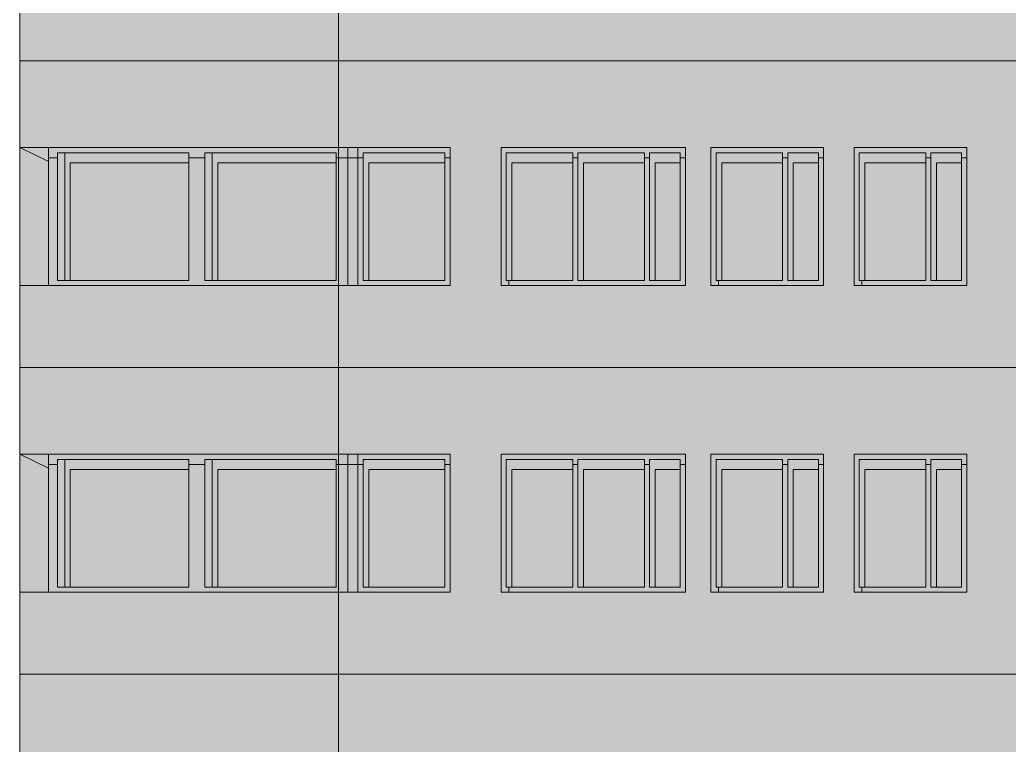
# Model space of a CAD drawing. Header units: millimetres. Extents: x 145836 to 266027, y 108786 to 206069.
# Drawn here: x 154510 to 159345, y 178051 to 181599 of the extents above; entities that cross this region are included whole.
import ezdxf

# ---------------------------------------------------------------- set-up
doc = ezdxf.new("R2010")
doc.units = ezdxf.units.MM
doc.layers.get('0').update_dxf_attribs({"color": 250})
doc.layers.add('hatch1', color=7, linetype='Continuous')

msp = doc.modelspace()

# ---------------------------------------------------------------- hatches: boundary and pattern name
at = {"lineweight": 13, "true_color": 0x787878}
for points in [[(154649.6, 180974), (154509.6, 180974), (154509.6, 180299), (154649.6, 180299)], [(154649.6, 179474), (154509.6, 179474), (154509.6, 178799), (154649.6, 178799)]]:
    msp.add_hatch(color=8, dxfattribs=at).paths.add_polyline_path(points)
at = {"lineweight": 13, "true_color": 0x5c5c5c}
for points in [[(154649.6, 180974), (154509.6, 180974), (154649.6, 180905.3)], [(154649.6, 179474), (154509.6, 179474), (154649.6, 179405.3)]]:
    msp.add_hatch(color=251, dxfattribs=at).paths.add_polyline_path(points)
at = {"lineweight": 13}
for color, points in [(253, [(154693.5, 180949), (155335.1, 180949), (155335.1, 180924), (155414.4, 180924), (155414.4, 180949), (156056, 180949), (156056, 180924), (156113, 180924), (156113, 180974), (154649.6, 180974), (154649.6, 180924), (154693.5, 180924)]), (255, [(154649.6, 180299), (156113, 180299), (156113, 180924), (156056, 180924), (156056, 180324), (155414.4, 180324), (155414.4, 180924), (155335.1, 180924), (155335.1, 180324), (154693.5, 180324), (154693.5, 180924), (154649.6, 180924)]), (253, [(154693.5, 179449), (155335.1, 179449), (155335.1, 179424), (155414.4, 179424), (155414.4, 179449), (156056, 179449), (156056, 179424), (156113, 179424), (156113, 179474), (154649.6, 179474), (154649.6, 179424), (154693.5, 179424)]), (255, [(154649.6, 178799), (156113, 178799), (156113, 179424), (156056, 179424), (156056, 178824), (155414.4, 178824), (155414.4, 179424), (155335.1, 179424), (155335.1, 178824), (154693.5, 178824), (154693.5, 179424), (154649.6, 179424)])]:
    msp.add_hatch(color=color, dxfattribs=at).paths.add_polyline_path(points)
at = {"lineweight": 13, "true_color": 0x787878}
h = msp.add_hatch(color=8, dxfattribs=at)
h.paths.add_polyline_path([(154728.9, 180949), (154693.5, 180949), (154693.5, 180324), (154728.9, 180324)])
h.paths.add_polyline_path([(155449.7, 180949), (155414.4, 180949), (155414.4, 180324), (155449.7, 180324)])
at = {"lineweight": 13, "true_color": 0x5c6d75}
for points in [[(155335.1, 180899), (155335.1, 180949), (154728.9, 180949), (154728.9, 180324), (154756.3, 180324), (154756.3, 180899)], [(155335.1, 179399), (155335.1, 179449), (154728.9, 179449), (154728.9, 178824), (154756.3, 178824), (154756.3, 179399)]]:
    msp.add_hatch(color=147, dxfattribs=at).paths.add_polyline_path(points)
h = msp.add_hatch(color=147, dxfattribs=at)
h.paths.add_polyline_path([(156587.1, 180899), (156587.1, 180949), (156187.1, 180949), (156187.1, 180324), (156214.5, 180324), (156214.5, 180899)])
h.paths.add_polyline_path([(156056, 180899), (156056, 180949), (155449.7, 180949), (155449.7, 180324), (155477.1, 180324), (155477.1, 180899)])
at = {"lineweight": 13}
h = msp.add_hatch(color=253, dxfattribs=at)
h.paths.add_polyline_path([(156113, 180974), (156113, 180924), (156162.1, 180924), (156162.1, 180974)])
h.paths.add_polyline_path([(156187.1, 180949), (156587.1, 180949), (156587.1, 180924), (156612.1, 180924), (156612.1, 180974), (156162.1, 180974), (156162.1, 180924), (156187.1, 180924)])
h = msp.add_hatch(color=253, dxfattribs=at)
h.dxf.hatch_style = 1
h.paths.add_polyline_path([(157762.1, 180974), (156862.1, 180974), (156862.1, 180299), (156899.5, 180299), (156899.5, 180324), (156887.1, 180324), (156887.1, 180949), (157212.1, 180949), (157212.1, 180924), (157237.1, 180924), (157237.1, 180949), (157562.1, 180949), (157562.1, 180924), (157587.1, 180924), (157587.1, 180949), (157737.1, 180949), (157737.1, 180924), (157762.1, 180924)])
at = {"lineweight": 13, "true_color": 0x5c6d75}
h = msp.add_hatch(color=147, dxfattribs=at)
h.dxf.hatch_style = 1
h.paths.add_polyline_path([(157212.1, 180899), (157212.1, 180949), (156887.1, 180949), (156887.1, 180324), (156914.5, 180324), (156914.5, 180899)])
h.paths.add_polyline_path([(157562.1, 180899), (157562.1, 180949), (157237.1, 180949), (157237.1, 180324), (157264.5, 180324), (157264.5, 180899)])
h.paths.add_polyline_path([(157737.1, 180899), (157737.1, 180949), (157587.1, 180949), (157587.1, 180324), (157614.5, 180324), (157614.5, 180899)])
at = {"lineweight": 13}
h = msp.add_hatch(color=253, dxfattribs=at)
h.paths.add_polyline_path([(157887.1, 180299), (157924.5, 180299), (157924.5, 180324), (157912.1, 180324), (157912.1, 180949), (158237.1, 180949), (158237.1, 180924), (158262.1, 180924), (158262.1, 180949), (158412.1, 180949), (158412.1, 180924), (158437.1, 180924), (158437.1, 180974), (157887.1, 180974)])
h.paths.add_polyline_path([(158587.1, 180299), (158624.5, 180299), (158624.5, 180324), (158612.1, 180324), (158612.1, 180949), (158937.1, 180949), (158937.1, 180924), (158962.1, 180924), (158962.1, 180949), (159112.1, 180949), (159112.1, 180924), (159137.1, 180924), (159137.1, 180974), (158587.1, 180974)])
at = {"lineweight": 13, "true_color": 0x5c6d75}
h = msp.add_hatch(color=147, dxfattribs=at)
h.paths.add_polyline_path([(157912.1, 180949), (157912.1, 180324), (157939.5, 180324), (157939.5, 180899), (158237.1, 180899), (158237.1, 180949)])
h.paths.add_polyline_path([(158262.1, 180949), (158262.1, 180324), (158289.5, 180324), (158289.5, 180899), (158412.1, 180899), (158412.1, 180949)])
h = msp.add_hatch(color=147, dxfattribs=at)
h.paths.add_polyline_path([(158937.1, 180899), (158937.1, 180949), (158612.1, 180949), (158612.1, 180324), (158639.5, 180324), (158639.5, 180899)])
h.paths.add_polyline_path([(159112.1, 180899), (159112.1, 180949), (158962.1, 180949), (158962.1, 180324), (158989.5, 180324), (158989.5, 180899)])
at = {"lineweight": 13, "true_color": 0x70858f}
h = msp.add_hatch(color=8, dxfattribs=at)
h.paths.add_polyline_path([(154756.3, 180899), (154756.3, 180324), (155335.1, 180324), (155335.1, 180899)])
h.paths.add_polyline_path([(155477.1, 180324), (156056, 180324), (156056, 180899), (155477.1, 180899)])
at = {"lineweight": 13}
h = msp.add_hatch(color=255, dxfattribs=at)
h.paths.add_polyline_path([(156187.1, 180924), (156162.1, 180924), (156162.1, 180299), (156612.1, 180299), (156612.1, 180924), (156587.1, 180924), (156587.1, 180324), (156187.1, 180324)])
h.paths.add_polyline_path([(156162.1, 180924), (156113, 180924), (156113, 180299), (156162.1, 180299)])
at = {"lineweight": 13, "true_color": 0x70858f}
for points in [[(156587.1, 180899), (156214.5, 180899), (156214.5, 180324), (156587.1, 180324)], [(156587.1, 179399), (156214.5, 179399), (156214.5, 178824), (156587.1, 178824)]]:
    msp.add_hatch(color=8, dxfattribs=at).paths.add_polyline_path(points)
at = {"lineweight": 13}
h = msp.add_hatch(color=255, dxfattribs=at)
h.dxf.hatch_style = 1
h.paths.add_polyline_path([(157762.1, 180924), (157737.1, 180924), (157737.1, 180324), (157587.1, 180324), (157587.1, 180924), (157562.1, 180924), (157562.1, 180324), (157237.1, 180324), (157237.1, 180924), (157212.1, 180924), (157212.1, 180324), (156899.5, 180324), (156899.5, 180299), (157762.1, 180299)])
at = {"lineweight": 13, "true_color": 0x70858f}
h = msp.add_hatch(color=8, dxfattribs=at)
h.dxf.hatch_style = 1
h.paths.add_polyline_path([(157212.1, 180899), (156914.5, 180899), (156914.5, 180324), (157212.1, 180324)])
h.paths.add_polyline_path([(157264.5, 180324), (157562.1, 180324), (157562.1, 180899), (157264.5, 180899)])
h.paths.add_polyline_path([(157737.1, 180899), (157614.5, 180899), (157614.5, 180324), (157737.1, 180324)])
at = {"lineweight": 13}
h = msp.add_hatch(color=255, dxfattribs=at)
h.paths.add_polyline_path([(158412.1, 180324), (158262.1, 180324), (158262.1, 180924), (158237.1, 180924), (158237.1, 180324), (157924.5, 180324), (157924.5, 180299), (158437.1, 180299), (158437.1, 180924), (158412.1, 180924)])
h.paths.add_polyline_path([(159137.1, 180924), (159112.1, 180924), (159112.1, 180324), (158962.1, 180324), (158962.1, 180924), (158937.1, 180924), (158937.1, 180324), (158624.5, 180324), (158624.5, 180299), (159137.1, 180299)])
at = {"lineweight": 13, "true_color": 0x70858f}
h = msp.add_hatch(color=8, dxfattribs=at)
h.paths.add_polyline_path([(158937.1, 180899), (158639.5, 180899), (158639.5, 180324), (158937.1, 180324)])
h.paths.add_polyline_path([(158989.5, 180324), (159112.1, 180324), (159112.1, 180899), (158989.5, 180899)])
h.paths.add_polyline_path([(158412.1, 180899), (158289.5, 180899), (158289.5, 180324), (158412.1, 180324)])
h.paths.add_polyline_path([(158237.1, 180899), (157939.5, 180899), (157939.5, 180324), (158237.1, 180324)])
at = {"lineweight": 13, "true_color": 0x787878}
h = msp.add_hatch(color=8, dxfattribs=at)
h.paths.add_polyline_path([(154728.9, 179449), (154693.5, 179449), (154693.5, 178824), (154728.9, 178824)])
h.paths.add_polyline_path([(155449.7, 179449), (155414.4, 179449), (155414.4, 178824), (155449.7, 178824)])
at = {"lineweight": 13, "true_color": 0x5c6d75}
h = msp.add_hatch(color=147, dxfattribs=at)
h.paths.add_polyline_path([(156587.1, 179399), (156587.1, 179449), (156187.1, 179449), (156187.1, 178824), (156214.5, 178824), (156214.5, 179399)])
h.paths.add_polyline_path([(156056, 179399), (156056, 179449), (155449.7, 179449), (155449.7, 178824), (155477.1, 178824), (155477.1, 179399)])
at = {"lineweight": 13}
h = msp.add_hatch(color=253, dxfattribs=at)
h.paths.add_polyline_path([(156113, 179474), (156113, 179424), (156162.1, 179424), (156162.1, 179474)])
h.paths.add_polyline_path([(156187.1, 179449), (156587.1, 179449), (156587.1, 179424), (156612.1, 179424), (156612.1, 179474), (156162.1, 179474), (156162.1, 179424), (156187.1, 179424)])
h = msp.add_hatch(color=253, dxfattribs=at)
h.dxf.hatch_style = 1
h.paths.add_polyline_path([(157762.1, 179474), (156862.1, 179474), (156862.1, 178799), (156899.5, 178799), (156899.5, 178824), (156887.1, 178824), (156887.1, 179449), (157212.1, 179449), (157212.1, 179424), (157237.1, 179424), (157237.1, 179449), (157562.1, 179449), (157562.1, 179424), (157587.1, 179424), (157587.1, 179449), (157737.1, 179449), (157737.1, 179424), (157762.1, 179424)])
at = {"lineweight": 13, "true_color": 0x5c6d75}
h = msp.add_hatch(color=147, dxfattribs=at)
h.dxf.hatch_style = 1
h.paths.add_polyline_path([(157212.1, 179399), (157212.1, 179449), (156887.1, 179449), (156887.1, 178824), (156914.5, 178824), (156914.5, 179399)])
h.paths.add_polyline_path([(157562.1, 179399), (157562.1, 179449), (157237.1, 179449), (157237.1, 178824), (157264.5, 178824), (157264.5, 179399)])
h.paths.add_polyline_path([(157737.1, 179399), (157737.1, 179449), (157587.1, 179449), (157587.1, 178824), (157614.5, 178824), (157614.5, 179399)])
at = {"lineweight": 13}
h = msp.add_hatch(color=253, dxfattribs=at)
h.paths.add_polyline_path([(157887.1, 178799), (157924.5, 178799), (157924.5, 178824), (157912.1, 178824), (157912.1, 179449), (158237.1, 179449), (158237.1, 179424), (158262.1, 179424), (158262.1, 179449), (158412.1, 179449), (158412.1, 179424), (158437.1, 179424), (158437.1, 179474), (157887.1, 179474)])
h.paths.add_polyline_path([(158587.1, 178799), (158624.5, 178799), (158624.5, 178824), (158612.1, 178824), (158612.1, 179449), (158937.1, 179449), (158937.1, 179424), (158962.1, 179424), (158962.1, 179449), (159112.1, 179449), (159112.1, 179424), (159137.1, 179424), (159137.1, 179474), (158587.1, 179474)])
at = {"lineweight": 13, "true_color": 0x5c6d75}
h = msp.add_hatch(color=147, dxfattribs=at)
h.paths.add_polyline_path([(157912.1, 179449), (157912.1, 178824), (157939.5, 178824), (157939.5, 179399), (158237.1, 179399), (158237.1, 179449)])
h.paths.add_polyline_path([(158262.1, 179449), (158262.1, 178824), (158289.5, 178824), (158289.5, 179399), (158412.1, 179399), (158412.1, 179449)])
h = msp.add_hatch(color=147, dxfattribs=at)
h.paths.add_polyline_path([(158937.1, 179399), (158937.1, 179449), (158612.1, 179449), (158612.1, 178824), (158639.5, 178824), (158639.5, 179399)])
h.paths.add_polyline_path([(159112.1, 179399), (159112.1, 179449), (158962.1, 179449), (158962.1, 178824), (158989.5, 178824), (158989.5, 179399)])
at = {"lineweight": 13, "true_color": 0x70858f}
h = msp.add_hatch(color=8, dxfattribs=at)
h.paths.add_polyline_path([(154756.3, 179399), (154756.3, 178824), (155335.1, 178824), (155335.1, 179399)])
h.paths.add_polyline_path([(155477.1, 178824), (156056, 178824), (156056, 179399), (155477.1, 179399)])
at = {"lineweight": 13}
h = msp.add_hatch(color=255, dxfattribs=at)
h.paths.add_polyline_path([(156187.1, 179424), (156162.1, 179424), (156162.1, 178799), (156612.1, 178799), (156612.1, 179424), (156587.1, 179424), (156587.1, 178824), (156187.1, 178824)])
h.paths.add_polyline_path([(156162.1, 179424), (156113, 179424), (156113, 178799), (156162.1, 178799)])
h = msp.add_hatch(color=255, dxfattribs=at)
h.dxf.hatch_style = 1
h.paths.add_polyline_path([(157762.1, 179424), (157737.1, 179424), (157737.1, 178824), (157587.1, 178824), (157587.1, 179424), (157562.1, 179424), (157562.1, 178824), (157237.1, 178824), (157237.1, 179424), (157212.1, 179424), (157212.1, 178824), (156899.5, 178824), (156899.5, 178799), (157762.1, 178799)])
at = {"lineweight": 13, "true_color": 0x70858f}
h = msp.add_hatch(color=8, dxfattribs=at)
h.dxf.hatch_style = 1
h.paths.add_polyline_path([(157212.1, 179399), (156914.5, 179399), (156914.5, 178824), (157212.1, 178824)])
h.paths.add_polyline_path([(157264.5, 178824), (157562.1, 178824), (157562.1, 179399), (157264.5, 179399)])
h.paths.add_polyline_path([(157737.1, 179399), (157614.5, 179399), (157614.5, 178824), (157737.1, 178824)])
at = {"lineweight": 13}
h = msp.add_hatch(color=255, dxfattribs=at)
h.paths.add_polyline_path([(158412.1, 178824), (158262.1, 178824), (158262.1, 179424), (158237.1, 179424), (158237.1, 178824), (157924.5, 178824), (157924.5, 178799), (158437.1, 178799), (158437.1, 179424), (158412.1, 179424)])
h.paths.add_polyline_path([(159137.1, 179424), (159112.1, 179424), (159112.1, 178824), (158962.1, 178824), (158962.1, 179424), (158937.1, 179424), (158937.1, 178824), (158624.5, 178824), (158624.5, 178799), (159137.1, 178799)])
at = {"lineweight": 13, "true_color": 0x70858f}
h = msp.add_hatch(color=8, dxfattribs=at)
h.paths.add_polyline_path([(158937.1, 179399), (158639.5, 179399), (158639.5, 178824), (158937.1, 178824)])
h.paths.add_polyline_path([(158989.5, 178824), (159112.1, 178824), (159112.1, 179399), (158989.5, 179399)])
h.paths.add_polyline_path([(158412.1, 179399), (158289.5, 179399), (158289.5, 178824), (158412.1, 178824)])
h.paths.add_polyline_path([(158237.1, 179399), (157939.5, 179399), (157939.5, 178824), (158237.1, 178824)])
at = {"layer": 'hatch1', "lineweight": 13, "true_color": 0xf1e5a2}
h = msp.add_hatch(color=41, dxfattribs=at)
h.dxf.hatch_style = 1
h.paths.add_polyline_path([(156067.2, 182899), (156067.2, 182474), (156612.1, 182474), (156612.1, 181799), (156067.2, 181799), (156067.2, 181399), (159552.1, 181399), (159552.1, 182899)])
h.paths.add_polyline_path([(158587.1, 182474), (159137.1, 182474), (159137.1, 181799), (158587.1, 181799)], flags=16)
h.paths.add_polyline_path([(158612.1, 182449), (158937.1, 182449), (159112.1, 182449), (159112.1, 181824), (158962.1, 181824), (158612.1, 181824)], flags=0)
h.paths.add_polyline_path([(158437.1, 182474), (158437.1, 181799), (157887.1, 181799), (157887.1, 182474)], flags=16)
h.paths.add_polyline_path([(158412.1, 182449), (158412.1, 181824), (158262.1, 181824), (157912.1, 181824), (157912.1, 182449), (158237.1, 182449)], flags=0)
h.paths.add_polyline_path([(157762.1, 182474), (157762.1, 181799), (156862.1, 181799), (156862.1, 182474)], flags=16)
h.paths.add_polyline_path([(157737.1, 182449), (157737.1, 181824), (157587.1, 181824), (157237.1, 181824), (156887.1, 181824), (156887.1, 182449), (157212.1, 182449), (157562.1, 182449)], flags=0)
at = {"layer": 'hatch1', "lineweight": 13, "true_color": 0xf6eec1}
h = msp.add_hatch(color=254, dxfattribs=at)
h.dxf.hatch_style = 1
h.paths.add_polyline_path([(156067.2, 181399), (156067.2, 181799), (154509.6, 181799), (154509.6, 181399)])
h.paths.add_polyline_path([(154509.6, 181399), (154509.6, 180974), (156067.2, 180974), (156067.2, 181399)])
at = {"layer": 'hatch1', "lineweight": 13, "true_color": 0xf1e5a2}
h = msp.add_hatch(color=41, dxfattribs=at)
h.dxf.hatch_style = 1
h.paths.add_polyline_path([(156067.2, 181399), (156067.2, 180974), (156612.1, 180974), (156612.1, 180299), (156067.2, 180299), (156067.2, 179899), (159552.1, 179899), (159552.1, 181399)])
h.paths.add_polyline_path([(158587.1, 180974), (159137.1, 180974), (159137.1, 180299), (158587.1, 180299)], flags=16)
h.paths.add_polyline_path([(158612.1, 180949), (158937.1, 180949), (159112.1, 180949), (159112.1, 180324), (158962.1, 180324), (158612.1, 180324)], flags=0)
h.paths.add_polyline_path([(158437.1, 180974), (158437.1, 180299), (157887.1, 180299), (157887.1, 180974)], flags=16)
h.paths.add_polyline_path([(158412.1, 180949), (158412.1, 180324), (158262.1, 180324), (157912.1, 180324), (157912.1, 180949), (158237.1, 180949)], flags=0)
h.paths.add_polyline_path([(157762.1, 180974), (157762.1, 180299), (156862.1, 180299), (156862.1, 180974)], flags=16)
h.paths.add_polyline_path([(157737.1, 180949), (157737.1, 180324), (157587.1, 180324), (157237.1, 180324), (156887.1, 180324), (156887.1, 180949), (157212.1, 180949), (157562.1, 180949)], flags=0)
at = {"layer": 'hatch1', "lineweight": 13, "true_color": 0xf6eec1}
h = msp.add_hatch(color=254, dxfattribs=at)
h.dxf.hatch_style = 1
h.paths.add_polyline_path([(154509.6, 180299), (154509.6, 179899), (156067.2, 179899), (156067.2, 180299)])
h.paths.add_polyline_path([(154509.6, 179899), (154509.6, 179474), (156067.2, 179474), (156067.2, 179899)])
h.paths.add_polyline_path([(154509.6, 178799), (154509.6, 178399), (156067.2, 178399), (156067.2, 178799)])
h.paths.add_polyline_path([(154509.6, 178399), (154509.6, 177974), (156067.2, 177974), (156067.2, 178399)])
at = {"layer": 'hatch1', "lineweight": 13, "true_color": 0xf1e5a2}
h = msp.add_hatch(color=41, dxfattribs=at)
h.dxf.hatch_style = 1
h.paths.add_polyline_path([(156067.2, 179899), (156067.2, 179474), (156612.1, 179474), (156612.1, 178799), (156067.2, 178799), (156067.2, 178399), (159552.1, 178399), (159552.1, 179899)])
h.paths.add_polyline_path([(157887.1, 179474), (158437.1, 179474), (158437.1, 178799), (157887.1, 178799)], flags=16)
h.paths.add_polyline_path([(157762.1, 179474), (157762.1, 178799), (156862.1, 178799), (156862.1, 179474)], flags=16)
h.paths.add_polyline_path([(157912.1, 179449), (158237.1, 179449), (158412.1, 179449), (158412.1, 178824), (158262.1, 178824), (157912.1, 178824)], flags=0)
h.paths.add_polyline_path([(157737.1, 179449), (157737.1, 178824), (157587.1, 178824), (157237.1, 178824), (156887.1, 178824), (156887.1, 179449), (157212.1, 179449), (157562.1, 179449)], flags=0)
h.paths.add_polyline_path([(158587.1, 179474), (159137.1, 179474), (159137.1, 178799), (158587.1, 178799)], flags=16)
h.paths.add_polyline_path([(158612.1, 179449), (158937.1, 179449), (159112.1, 179449), (159112.1, 178824), (158962.1, 178824), (158612.1, 178824)], flags=0)
h = msp.add_hatch(color=41, dxfattribs=at)
h.dxf.hatch_style = 1
h.paths.add_polyline_path([(156067.2, 178399), (156067.2, 177974), (156612.1, 177974), (156612.1, 177299), (156067.2, 177299), (156067.2, 176899), (159552.1, 176899), (159552.1, 178399)])
h.paths.add_polyline_path([(158437.1, 177974), (158437.1, 177299), (157887.1, 177299), (157887.1, 177974)], flags=16)
h.paths.add_polyline_path([(158412.1, 177949), (158412.1, 177324), (158262.1, 177324), (157912.1, 177324), (157912.1, 177949), (158237.1, 177949)], flags=0)
h.paths.add_polyline_path([(158587.1, 177974), (159137.1, 177974), (159137.1, 177299), (158587.1, 177299)], flags=16)
h.paths.add_polyline_path([(158612.1, 177949), (158937.1, 177949), (159112.1, 177949), (159112.1, 177324), (158962.1, 177324), (158612.1, 177324)], flags=0)
h.paths.add_polyline_path([(157762.1, 177974), (157762.1, 177299), (156862.1, 177299), (156862.1, 177974)], flags=16)
h.paths.add_polyline_path([(157737.1, 177949), (157737.1, 177324), (157587.1, 177324), (157237.1, 177324), (156887.1, 177324), (156887.1, 177949), (157212.1, 177949), (157562.1, 177949)], flags=0)

# ---------------------------------------------------------------- linework, layer by layer
at = {"lineweight": 20}
for p, q in [((154509.6, 168449), (154509.6, 201249)), ((156067.2, 167324), (156067.2, 201249)), ((168239.6, 181399), (154509.6, 181399)), ((156612.1, 180974), (154509.6, 180974)), ((156612.1, 180974), (154509.6, 180974)), ((154649.6, 180299), (154649.6, 180974)), ((155335.1, 180949), (154693.5, 180949)), ((154693.5, 180324), (154693.5, 180949)), ((154728.9, 180324), (154728.9, 180949)), ((155335.1, 180324), (155335.1, 180949)), ((156056, 180949), (155414.4, 180949)), ((155414.4, 180324), (155414.4, 180949)), ((155449.7, 180324), (155449.7, 180949)), ((156056, 180324), (156056, 180949)), ((156113, 180299), (156113, 180974)), ((156162.1, 180299), (156162.1, 180974)), ((156587.1, 180949), (156187.1, 180949)), ((156187.1, 180949), (156187.1, 180324)), ((156587.1, 180324), (156587.1, 180949)), ((156612.1, 180299), (156612.1, 180974)), ((156862.1, 180299), (156862.1, 180974)), ((157762.1, 180974), (156862.1, 180974)), ((157212.1, 180949), (156887.1, 180949)), ((156887.1, 180949), (156887.1, 180324)), ((157212.1, 180324), (157212.1, 180949)), ((157562.1, 180949), (157237.1, 180949)), ((157562.1, 180949), (157237.1, 180949)), ((157237.1, 180949), (157237.1, 180324)), ((157562.1, 180324), (157562.1, 180949)), ((157737.1, 180949), (157587.1, 180949)), ((157737.1, 180949), (157587.1, 180949)), ((157587.1, 180949), (157587.1, 180324)), ((157737.1, 180324), (157737.1, 180949)), ((157762.1, 180299), (157762.1, 180974)), ((157887.1, 180974), (158437.1, 180974)), ((157887.1, 180299), (157887.1, 180974)), ((158237.1, 180949), (157912.1, 180949)), ((158237.1, 180949), (157912.1, 180949)), ((157912.1, 180949), (157912.1, 180324)), ((158237.1, 180324), (158237.1, 180949)), ((158412.1, 180949), (158262.1, 180949)), ((158262.1, 180949), (158262.1, 180324)), ((158412.1, 180324), (158412.1, 180949)), ((158437.1, 180299), (158437.1, 180974)), ((158587.1, 180974), (159137.1, 180974)), ((158587.1, 180299), (158587.1, 180974)), ((158937.1, 180949), (158612.1, 180949)), ((158937.1, 180949), (158612.1, 180949)), ((158612.1, 180949), (158612.1, 180324)), ((158937.1, 180324), (158937.1, 180949)), ((159112.1, 180949), (158962.1, 180949)), ((158962.1, 180949), (158962.1, 180324)), ((159112.1, 180324), (159112.1, 180949)), ((159137.1, 180299), (159137.1, 180974)), ((156612.1, 180299), (154509.6, 180299)), ((156612.1, 180299), (154509.6, 180299)), ((155335.1, 180324), (154693.5, 180324)), ((156056, 180324), (155414.4, 180324)), ((156587.1, 180324), (156187.1, 180324)), ((157762.1, 180299), (156862.1, 180299)), ((157212.1, 180324), (156887.1, 180324)), ((157562.1, 180324), (157237.1, 180324)), ((157737.1, 180324), (157587.1, 180324)), ((157887.1, 180299), (158437.1, 180299)), ((158237.1, 180324), (157912.1, 180324)), ((158412.1, 180324), (158262.1, 180324)), ((158587.1, 180299), (159137.1, 180299)), ((158937.1, 180324), (158612.1, 180324)), ((159112.1, 180324), (158962.1, 180324)), ((168239.6, 179899), (154509.6, 179899)), ((156612.1, 179474), (154509.6, 179474)), ((156612.1, 179474), (154509.6, 179474)), ((154649.6, 178799), (154649.6, 179474)), ((155335.1, 179449), (154693.5, 179449)), ((154693.5, 178824), (154693.5, 179449)), ((154728.9, 178824), (154728.9, 179449)), ((155335.1, 178824), (155335.1, 179449)), ((156056, 179449), (155414.4, 179449)), ((155414.4, 178824), (155414.4, 179449)), ((155449.7, 178824), (155449.7, 179449)), ((156056, 178824), (156056, 179449)), ((156113, 178799), (156113, 179474)), ((156162.1, 178799), (156162.1, 179474)), ((156587.1, 179449), (156187.1, 179449)), ((156187.1, 179449), (156187.1, 178824)), ((156587.1, 178824), (156587.1, 179449)), ((156612.1, 178799), (156612.1, 179474)), ((156862.1, 178799), (156862.1, 179474)), ((157762.1, 179474), (156862.1, 179474)), ((157212.1, 179449), (156887.1, 179449)), ((156887.1, 179449), (156887.1, 178824)), ((157212.1, 178824), (157212.1, 179449)), ((157562.1, 179449), (157237.1, 179449)), ((157562.1, 179449), (157237.1, 179449)), ((157237.1, 179449), (157237.1, 178824)), ((157562.1, 178824), (157562.1, 179449)), ((157737.1, 179449), (157587.1, 179449)), ((157737.1, 179449), (157587.1, 179449)), ((157587.1, 179449), (157587.1, 178824)), ((157737.1, 178824), (157737.1, 179449)), ((157762.1, 178799), (157762.1, 179474)), ((157887.1, 179474), (158437.1, 179474)), ((157887.1, 178799), (157887.1, 179474)), ((158237.1, 179449), (157912.1, 179449)), ((158237.1, 179449), (157912.1, 179449)), ((157912.1, 179449), (157912.1, 178824)), ((158237.1, 178824), (158237.1, 179449)), ((158412.1, 179449), (158262.1, 179449)), ((158262.1, 179449), (158262.1, 178824)), ((158412.1, 178824), (158412.1, 179449)), ((158437.1, 178799), (158437.1, 179474)), ((158587.1, 179474), (159137.1, 179474)), ((158587.1, 178799), (158587.1, 179474)), ((158937.1, 179449), (158612.1, 179449)), ((158937.1, 179449), (158612.1, 179449)), ((158612.1, 179449), (158612.1, 178824)), ((158937.1, 178824), (158937.1, 179449)), ((159112.1, 179449), (158962.1, 179449)), ((158962.1, 179449), (158962.1, 178824)), ((159112.1, 178824), (159112.1, 179449)), ((159137.1, 178799), (159137.1, 179474)), ((156612.1, 178799), (154509.6, 178799)), ((156612.1, 178799), (154509.6, 178799)), ((155335.1, 178824), (154693.5, 178824)), ((156056, 178824), (155414.4, 178824)), ((156587.1, 178824), (156187.1, 178824)), ((157762.1, 178799), (156862.1, 178799)), ((157212.1, 178824), (156887.1, 178824)), ((157562.1, 178824), (157237.1, 178824)), ((157737.1, 178824), (157587.1, 178824)), ((157887.1, 178799), (158437.1, 178799)), ((158237.1, 178824), (157912.1, 178824)), ((158412.1, 178824), (158262.1, 178824)), ((158587.1, 178799), (159137.1, 178799)), ((158937.1, 178824), (158612.1, 178824)), ((159112.1, 178824), (158962.1, 178824)), ((168239.6, 178399), (154509.6, 178399))]:
    msp.add_line(p, q, dxfattribs=at)
at = {"color": 251, "lineweight": 13, "true_color": 0x5c5c5c}
for p, q in [((154509.6, 180974), (154649.6, 180905.3)), ((154509.6, 179474), (154649.6, 179405.3))]:
    msp.add_line(p, q, dxfattribs=at)
at = {"color": 253, "lineweight": 20}
for p, q in [((154693.5, 180924), (154649.6, 180924)), ((155414.4, 180924), (155335.1, 180924)), ((156187.1, 180924), (156056, 180924)), ((156612.1, 180924), (156587.1, 180924)), ((157237.1, 180924), (157212.1, 180924)), ((157587.1, 180924), (157562.1, 180924)), ((157762.1, 180924), (157737.1, 180924)), ((158262.1, 180924), (158237.1, 180924)), ((158437.1, 180924), (158412.1, 180924)), ((158962.1, 180924), (158937.1, 180924)), ((159137.1, 180924), (159112.1, 180924)), ((156899.5, 180324), (156899.5, 180299)), ((157924.5, 180324), (157924.5, 180299)), ((158624.5, 180324), (158624.5, 180299)), ((154693.5, 179424), (154649.6, 179424)), ((155414.4, 179424), (155335.1, 179424)), ((156187.1, 179424), (156056, 179424)), ((156612.1, 179424), (156587.1, 179424)), ((157237.1, 179424), (157212.1, 179424)), ((157587.1, 179424), (157562.1, 179424)), ((157762.1, 179424), (157737.1, 179424)), ((158262.1, 179424), (158237.1, 179424)), ((158437.1, 179424), (158412.1, 179424)), ((158962.1, 179424), (158937.1, 179424)), ((159137.1, 179424), (159112.1, 179424)), ((156899.5, 178824), (156899.5, 178799)), ((157924.5, 178824), (157924.5, 178799)), ((158624.5, 178824), (158624.5, 178799))]:
    msp.add_line(p, q, dxfattribs=at)
at = {"color": 147, "lineweight": 20, "true_color": 0x5c6d75}
for p, q in [((154756.3, 180899), (154756.3, 180324)), ((155335.1, 180899), (154756.3, 180899)), ((155477.1, 180899), (155477.1, 180324)), ((156056, 180899), (155477.1, 180899)), ((156587.1, 180899), (156214.5, 180899)), ((156214.5, 180899), (156214.5, 180324)), ((157212.1, 180899), (156914.5, 180899)), ((156914.5, 180899), (156914.5, 180324)), ((157562.1, 180899), (157264.5, 180899)), ((157264.5, 180899), (157264.5, 180324)), ((157737.1, 180899), (157614.5, 180899)), ((157614.5, 180899), (157614.5, 180324)), ((158237.1, 180899), (157939.5, 180899)), ((157939.5, 180899), (157939.5, 180324)), ((158412.1, 180899), (158289.5, 180899)), ((158289.5, 180899), (158289.5, 180324)), ((158937.1, 180899), (158639.5, 180899)), ((158639.5, 180899), (158639.5, 180324)), ((159112.1, 180899), (158989.5, 180899)), ((158989.5, 180899), (158989.5, 180324)), ((154756.3, 179399), (154756.3, 178824)), ((155335.1, 179399), (154756.3, 179399)), ((155477.1, 179399), (155477.1, 178824)), ((156056, 179399), (155477.1, 179399)), ((156587.1, 179399), (156214.5, 179399)), ((156214.5, 179399), (156214.5, 178824)), ((157212.1, 179399), (156914.5, 179399)), ((156914.5, 179399), (156914.5, 178824)), ((157562.1, 179399), (157264.5, 179399)), ((157264.5, 179399), (157264.5, 178824)), ((157737.1, 179399), (157614.5, 179399)), ((157614.5, 179399), (157614.5, 178824)), ((158237.1, 179399), (157939.5, 179399)), ((157939.5, 179399), (157939.5, 178824)), ((158412.1, 179399), (158289.5, 179399)), ((158289.5, 179399), (158289.5, 178824)), ((158937.1, 179399), (158639.5, 179399)), ((158639.5, 179399), (158639.5, 178824)), ((159112.1, 179399), (158989.5, 179399)), ((158989.5, 179399), (158989.5, 178824))]:
    msp.add_line(p, q, dxfattribs=at)

doc.saveas('drawing.dxf')
